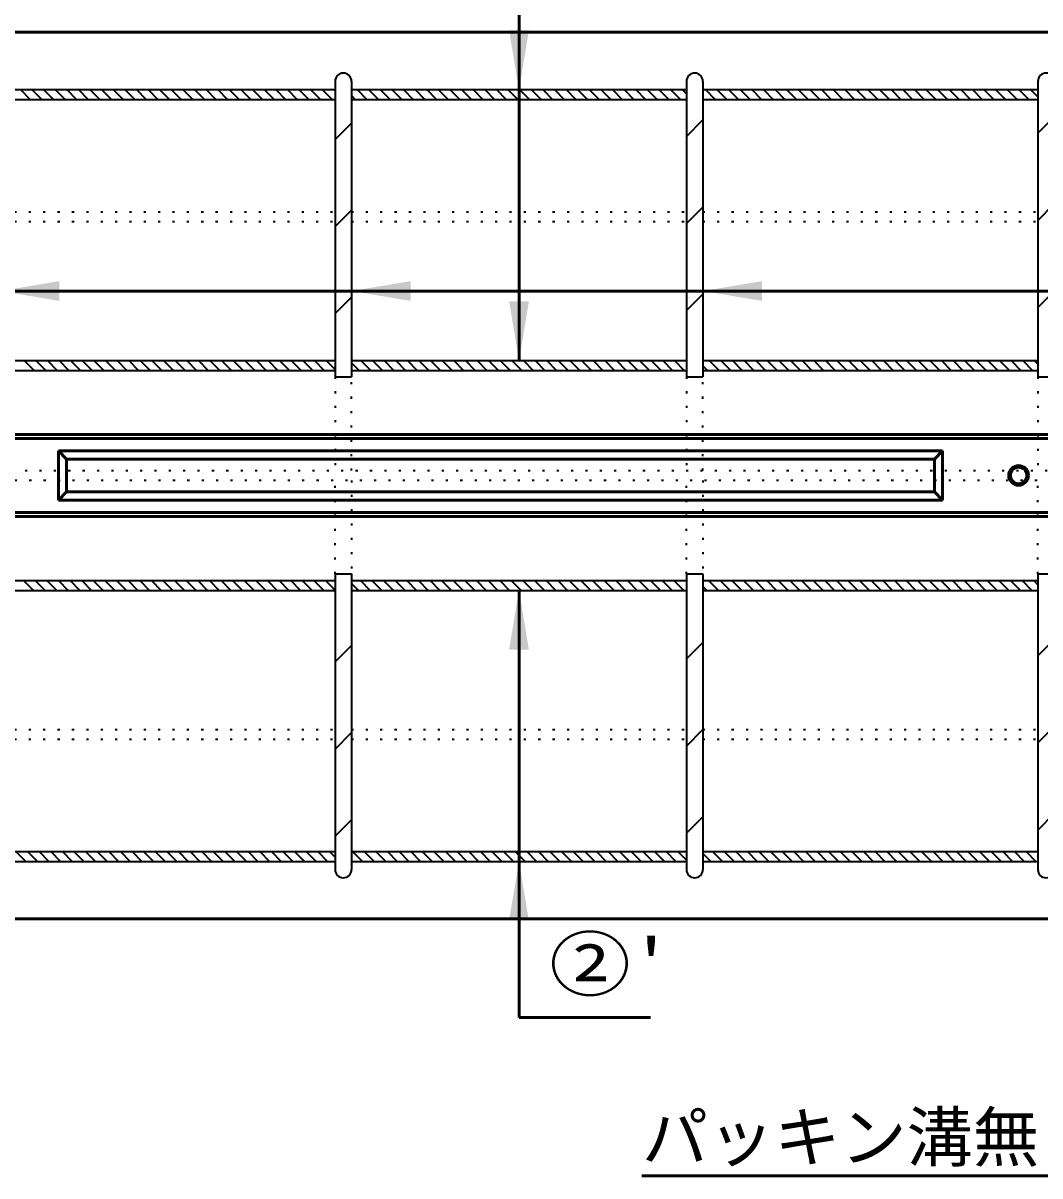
# Model space of a CAD drawing. Units: millimetres, scale not verified. Extents: x -2102 to 2102, y -1485 to 1485.
# Drawn here: x 1172 to 1791, y 342 to 1044 of the extents above; entities that cross this region are included whole.
import ezdxf
from ezdxf.enums import TextEntityAlignment as Align

# ---------------------------------------------------------------- set-up
doc = ezdxf.new("R2010")
doc.units = ezdxf.units.MM
doc.header["$LTSCALE"] = 5
doc.linetypes.add('DOTTED', pattern=[1.75, 0.25, -1.5])
doc.layers.add('0-0_V-nasSTD', color=7, linetype='Continuous', lineweight=35)
doc.layers.add('0-1_0', color=7, linetype='Continuous', lineweight=50)
doc.styles.add('ＭＳ ゴシック', font='')
doc.styles.get('ＭＳ ゴシック').set_extended_font_data('MS Gothic')

msp = doc.modelspace()

# ---------------------------------------------------------------- linework, layer by layer
at = {"layer": '0-0_V-nasSTD', "lineweight": 50}
for p, q in [((1473.668, 838.887), (1473.668, 1068.887)), ((1157.668, 881.208), (1931.668, 881.208)), ((1093.168, 793.887), (1831.668, 793.887)), ((1093.168, 791.387), (1831.668, 791.387)), ((1193.168, 783.887), (1731.668, 783.887)), ((1193.168, 783.887), (1193.168, 753.887)), ((1198.168, 778.887), (1193.168, 783.887)), ((1726.668, 778.887), (1731.668, 783.887)), ((1731.668, 783.887), (1731.668, 753.887)), ((1198.168, 778.887), (1726.668, 778.887)), ((1198.168, 778.887), (1198.168, 758.887)), ((1726.668, 778.887), (1726.668, 758.887)), ((1198.168, 758.887), (1193.168, 753.887)), ((1198.168, 758.887), (1726.668, 758.887)), ((1726.668, 758.887), (1731.668, 753.887)), ((1193.168, 753.887), (1731.668, 753.887)), ((1831.668, 746.387), (1093.168, 746.387)), ((1093.168, 743.887), (1831.668, 743.887)), ((1473.668, 698.887), (1473.668, 438.887))]:
    msp.add_line(p, q, dxfattribs=at)
at = {"layer": '0-0_V-nasSTD'}
for p, q in [((1361.668, 1008.887), (1361.668, 828.887)), ((1371.668, 1008.887), (1371.668, 828.887)), ((1575.668, 1008.887), (1575.668, 828.887)), ((1585.668, 1008.887), (1585.668, 828.887)), ((1789.668, 1008.887), (1789.668, 828.887)), ((1157.668, 1003.887), (1361.668, 1003.887)), ((1157.668, 997.887), (1361.668, 997.887)), ((1169.965, 1003.887), (1175.965, 997.887)), ((1177.036, 1003.887), (1183.036, 997.887)), ((1184.107, 1003.887), (1190.107, 997.887)), ((1191.178, 1003.887), (1197.178, 997.887)), ((1198.249, 1003.887), (1204.249, 997.887)), ((1205.32, 1003.887), (1211.32, 997.887)), ((1212.391, 1003.887), (1218.391, 997.887)), ((1219.462, 1003.887), (1225.462, 997.887)), ((1226.534, 1003.887), (1232.534, 997.887)), ((1233.605, 1003.887), (1239.605, 997.887)), ((1240.676, 1003.887), (1246.676, 997.887)), ((1247.747, 1003.887), (1253.747, 997.887)), ((1254.818, 1003.887), (1260.818, 997.887)), ((1261.889, 1003.887), (1267.889, 997.887)), ((1268.96, 1003.887), (1274.96, 997.887)), ((1276.031, 1003.887), (1282.031, 997.887)), ((1283.102, 1003.887), (1289.102, 997.887)), ((1290.173, 1003.887), (1296.173, 997.887)), ((1297.244, 1003.887), (1303.244, 997.887)), ((1304.315, 1003.887), (1310.315, 997.887)), ((1311.386, 1003.887), (1317.386, 997.887)), ((1318.457, 1003.887), (1324.457, 997.887)), ((1325.529, 1003.887), (1331.529, 997.887)), ((1332.6, 1003.887), (1338.6, 997.887)), ((1339.671, 1003.887), (1345.671, 997.887)), ((1346.742, 1003.887), (1352.742, 997.887)), ((1353.813, 1003.887), (1359.813, 997.887)), ((1360.884, 1003.887), (1361.668, 1003.103)), ((1371.668, 1003.887), (1575.668, 1003.887)), ((1371.668, 1000.174), (1373.955, 997.887)), ((1371.668, 997.887), (1575.668, 997.887)), ((1375.026, 1003.887), (1381.026, 997.887)), ((1382.097, 1003.887), (1388.097, 997.887)), ((1389.168, 1003.887), (1395.168, 997.887)), ((1396.239, 1003.887), (1402.239, 997.887)), ((1403.31, 1003.887), (1409.31, 997.887)), ((1410.381, 1003.887), (1416.381, 997.887)), ((1417.452, 1003.887), (1423.452, 997.887)), ((1424.523, 1003.887), (1430.523, 997.887)), ((1431.595, 1003.887), (1437.595, 997.887)), ((1438.666, 1003.887), (1444.666, 997.887)), ((1445.737, 1003.887), (1451.737, 997.887)), ((1452.808, 1003.887), (1458.808, 997.887)), ((1459.879, 1003.887), (1465.879, 997.887)), ((1466.95, 1003.887), (1472.95, 997.887)), ((1474.021, 1003.887), (1480.021, 997.887)), ((1481.092, 1003.887), (1487.092, 997.887)), ((1488.163, 1003.887), (1494.163, 997.887)), ((1495.234, 1003.887), (1501.234, 997.887)), ((1502.305, 1003.887), (1508.305, 997.887)), ((1509.376, 1003.887), (1515.376, 997.887)), ((1516.447, 1003.887), (1522.447, 997.887)), ((1523.518, 1003.887), (1529.518, 997.887)), ((1530.589, 1003.887), (1536.589, 997.887)), ((1537.661, 1003.887), (1543.661, 997.887)), ((1544.732, 1003.887), (1550.732, 997.887)), ((1551.803, 1003.887), (1557.803, 997.887)), ((1558.874, 1003.887), (1564.874, 997.887)), ((1565.945, 1003.887), (1571.945, 997.887)), ((1573.016, 1003.887), (1575.668, 1001.235)), ((1585.668, 1003.887), (1789.668, 1003.887)), ((1585.668, 998.306), (1586.087, 997.887)), ((1585.668, 997.887), (1789.668, 997.887)), ((1587.158, 1003.887), (1593.158, 997.887)), ((1594.229, 1003.887), (1600.229, 997.887)), ((1601.3, 1003.887), (1607.3, 997.887)), ((1608.371, 1003.887), (1614.371, 997.887)), ((1615.442, 1003.887), (1621.442, 997.887)), ((1622.513, 1003.887), (1628.513, 997.887)), ((1629.584, 1003.887), (1635.584, 997.887)), ((1636.655, 1003.887), (1642.655, 997.887)), ((1643.727, 1003.887), (1649.727, 997.887)), ((1650.798, 1003.887), (1656.798, 997.887)), ((1657.869, 1003.887), (1663.869, 997.887)), ((1664.94, 1003.887), (1670.94, 997.887)), ((1672.011, 1003.887), (1678.011, 997.887)), ((1679.082, 1003.887), (1685.082, 997.887)), ((1686.153, 1003.887), (1692.153, 997.887)), ((1693.224, 1003.887), (1699.224, 997.887)), ((1700.295, 1003.887), (1706.295, 997.887)), ((1707.366, 1003.887), (1713.366, 997.887)), ((1714.437, 1003.887), (1720.437, 997.887)), ((1721.508, 1003.887), (1727.508, 997.887)), ((1728.579, 1003.887), (1734.579, 997.887)), ((1735.65, 1003.887), (1741.65, 997.887)), ((1742.722, 1003.887), (1748.722, 997.887)), ((1749.793, 1003.887), (1755.793, 997.887)), ((1756.864, 1003.887), (1762.864, 997.887)), ((1763.935, 1003.887), (1769.935, 997.887)), ((1771.006, 1003.887), (1777.006, 997.887)), ((1778.077, 1003.887), (1784.077, 997.887)), ((1785.148, 1003.887), (1789.668, 999.367)), ((1361.668, 973.507), (1371.668, 983.507)), ((1575.668, 975.375), (1585.668, 985.375)), ((1789.668, 977.243), (1799.668, 987.243)), ((1789.668, 924.21), (1799.668, 934.21)), ((1361.668, 920.474), (1371.668, 930.474)), ((1575.668, 922.342), (1585.668, 932.342)), ((1575.668, 869.309), (1585.668, 879.309)), ((1789.668, 871.177), (1799.668, 881.177)), ((1361.668, 867.441), (1371.668, 877.441)), ((1157.668, 838.887), (1361.668, 838.887)), ((1172.33, 838.887), (1178.33, 832.887)), ((1179.402, 838.887), (1185.402, 832.887)), ((1186.473, 838.887), (1192.473, 832.887)), ((1193.544, 838.887), (1199.544, 832.887)), ((1200.615, 838.887), (1206.615, 832.887)), ((1207.686, 838.887), (1213.686, 832.887)), ((1214.757, 838.887), (1220.757, 832.887)), ((1221.828, 838.887), (1227.828, 832.887)), ((1228.899, 838.887), (1234.899, 832.887)), ((1235.97, 838.887), (1241.97, 832.887)), ((1243.041, 838.887), (1249.041, 832.887)), ((1250.112, 838.887), (1256.112, 832.887)), ((1257.183, 838.887), (1263.183, 832.887)), ((1264.254, 838.887), (1270.254, 832.887)), ((1271.325, 838.887), (1277.325, 832.887)), ((1278.396, 838.887), (1284.396, 832.887)), ((1285.468, 838.887), (1291.468, 832.887)), ((1292.539, 838.887), (1298.539, 832.887)), ((1299.61, 838.887), (1305.61, 832.887)), ((1306.681, 838.887), (1312.681, 832.887)), ((1313.752, 838.887), (1319.752, 832.887)), ((1320.823, 838.887), (1326.823, 832.887)), ((1327.894, 838.887), (1333.894, 832.887)), ((1334.965, 838.887), (1340.965, 832.887)), ((1342.036, 838.887), (1348.036, 832.887)), ((1349.107, 838.887), (1355.107, 832.887)), ((1356.178, 838.887), (1361.668, 833.397)), ((1371.668, 838.887), (1575.668, 838.887)), ((1371.668, 837.54), (1376.32, 832.887)), ((1377.391, 838.887), (1383.391, 832.887)), ((1384.462, 838.887), (1390.462, 832.887)), ((1391.534, 838.887), (1397.534, 832.887)), ((1398.605, 838.887), (1404.605, 832.887)), ((1405.676, 838.887), (1411.676, 832.887)), ((1412.747, 838.887), (1418.747, 832.887)), ((1419.818, 838.887), (1425.818, 832.887)), ((1426.889, 838.887), (1432.889, 832.887)), ((1433.96, 838.887), (1439.96, 832.887)), ((1441.031, 838.887), (1447.031, 832.887)), ((1448.102, 838.887), (1454.102, 832.887)), ((1455.173, 838.887), (1461.173, 832.887)), ((1462.244, 838.887), (1468.244, 832.887)), ((1469.315, 838.887), (1475.315, 832.887)), ((1476.386, 838.887), (1482.386, 832.887)), ((1483.457, 838.887), (1489.457, 832.887)), ((1490.529, 838.887), (1496.529, 832.887)), ((1497.6, 838.887), (1503.6, 832.887)), ((1504.671, 838.887), (1510.671, 832.887)), ((1511.742, 838.887), (1517.742, 832.887)), ((1518.813, 838.887), (1524.813, 832.887)), ((1525.884, 838.887), (1531.884, 832.887)), ((1532.955, 838.887), (1538.955, 832.887)), ((1540.026, 838.887), (1546.026, 832.887)), ((1547.097, 838.887), (1553.097, 832.887)), ((1554.168, 838.887), (1560.168, 832.887)), ((1561.239, 838.887), (1567.239, 832.887)), ((1568.31, 838.887), (1574.31, 832.887)), ((1575.381, 838.887), (1575.668, 838.601)), ((1585.668, 838.887), (1789.668, 838.887)), ((1585.668, 835.672), (1588.452, 832.887)), ((1589.523, 838.887), (1595.523, 832.887)), ((1596.595, 838.887), (1602.595, 832.887)), ((1603.666, 838.887), (1609.666, 832.887)), ((1610.737, 838.887), (1616.737, 832.887)), ((1617.808, 838.887), (1623.808, 832.887)), ((1624.879, 838.887), (1630.879, 832.887)), ((1631.95, 838.887), (1637.95, 832.887)), ((1639.021, 838.887), (1645.021, 832.887)), ((1646.092, 838.887), (1652.092, 832.887)), ((1653.163, 838.887), (1659.163, 832.887)), ((1660.234, 838.887), (1666.234, 832.887)), ((1667.305, 838.887), (1673.305, 832.887)), ((1674.376, 838.887), (1680.376, 832.887)), ((1681.447, 838.887), (1687.447, 832.887)), ((1688.518, 838.887), (1694.518, 832.887)), ((1695.589, 838.887), (1701.589, 832.887)), ((1702.661, 838.887), (1708.661, 832.887)), ((1709.732, 838.887), (1715.732, 832.887)), ((1716.803, 838.887), (1722.803, 832.887)), ((1723.874, 838.887), (1729.874, 832.887)), ((1730.945, 838.887), (1736.945, 832.887)), ((1738.016, 838.887), (1744.016, 832.887)), ((1745.087, 838.887), (1751.087, 832.887)), ((1752.158, 838.887), (1758.158, 832.887)), ((1759.229, 838.887), (1765.229, 832.887)), ((1766.3, 838.887), (1772.3, 832.887)), ((1773.371, 838.887), (1779.371, 832.887)), ((1780.442, 838.887), (1786.442, 832.887)), ((1787.513, 838.887), (1789.668, 836.733)), ((1157.668, 832.887), (1361.668, 832.887)), ((1361.668, 828.887), (1371.668, 828.887)), ((1371.668, 832.887), (1575.668, 832.887)), ((1575.668, 828.887), (1585.668, 828.887)), ((1585.668, 832.887), (1789.668, 832.887)), ((1789.668, 828.887), (1799.668, 828.887)), ((1157.668, 704.887), (1361.668, 704.887)), ((1171.98, 704.887), (1177.98, 698.887)), ((1179.051, 704.887), (1185.051, 698.887)), ((1186.122, 704.887), (1192.122, 698.887)), ((1193.193, 704.887), (1199.193, 698.887)), ((1200.264, 704.887), (1206.264, 698.887)), ((1207.336, 704.887), (1213.336, 698.887)), ((1214.407, 704.887), (1220.407, 698.887)), ((1221.478, 704.887), (1227.478, 698.887)), ((1228.549, 704.887), (1234.549, 698.887)), ((1235.62, 704.887), (1241.62, 698.887)), ((1242.691, 704.887), (1248.691, 698.887)), ((1249.762, 704.887), (1255.762, 698.887)), ((1256.833, 704.887), (1262.833, 698.887)), ((1263.904, 704.887), (1269.904, 698.887)), ((1270.975, 704.887), (1276.975, 698.887)), ((1278.046, 704.887), (1284.046, 698.887)), ((1285.117, 704.887), (1291.117, 698.887)), ((1292.188, 704.887), (1298.188, 698.887)), ((1299.259, 704.887), (1305.259, 698.887)), ((1306.33, 704.887), (1312.33, 698.887)), ((1313.402, 704.887), (1319.402, 698.887)), ((1320.473, 704.887), (1326.473, 698.887)), ((1327.544, 704.887), (1333.544, 698.887)), ((1334.615, 704.887), (1340.615, 698.887)), ((1341.686, 704.887), (1347.686, 698.887)), ((1348.757, 704.887), (1354.757, 698.887)), ((1355.828, 704.887), (1361.668, 699.047)), ((1361.668, 708.887), (1361.668, 528.887)), ((1361.668, 708.887), (1371.668, 708.887)), ((1361.668, 708.342), (1362.212, 708.887)), ((1371.668, 708.887), (1371.668, 528.887)), ((1371.668, 704.887), (1575.668, 704.887)), ((1371.668, 703.189), (1375.97, 698.887)), ((1377.041, 704.887), (1383.041, 698.887)), ((1384.112, 704.887), (1390.112, 698.887)), ((1391.183, 704.887), (1397.183, 698.887)), ((1398.254, 704.887), (1404.254, 698.887)), ((1405.325, 704.887), (1411.325, 698.887)), ((1412.396, 704.887), (1418.396, 698.887)), ((1419.468, 704.887), (1425.468, 698.887)), ((1426.539, 704.887), (1432.539, 698.887)), ((1433.61, 704.887), (1439.61, 698.887)), ((1440.681, 704.887), (1446.681, 698.887)), ((1447.752, 704.887), (1453.752, 698.887)), ((1454.823, 704.887), (1460.823, 698.887)), ((1461.894, 704.887), (1467.894, 698.887)), ((1468.965, 704.887), (1474.965, 698.887)), ((1476.036, 704.887), (1482.036, 698.887)), ((1483.107, 704.887), (1489.107, 698.887)), ((1490.178, 704.887), (1496.178, 698.887)), ((1497.249, 704.887), (1503.249, 698.887)), ((1504.32, 704.887), (1510.32, 698.887)), ((1511.391, 704.887), (1517.391, 698.887)), ((1518.462, 704.887), (1524.462, 698.887)), ((1525.534, 704.887), (1531.534, 698.887)), ((1532.605, 704.887), (1538.605, 698.887)), ((1539.676, 704.887), (1545.676, 698.887)), ((1546.747, 704.887), (1552.747, 698.887)), ((1553.818, 704.887), (1559.818, 698.887)), ((1560.889, 704.887), (1566.889, 698.887)), ((1567.96, 704.887), (1573.96, 698.887)), ((1575.031, 704.887), (1575.668, 704.25)), ((1575.668, 708.887), (1575.668, 528.887)), ((1575.668, 708.887), (1585.668, 708.887)), ((1585.668, 708.887), (1585.668, 528.887)), ((1585.668, 704.887), (1789.668, 704.887)), ((1589.173, 704.887), (1595.173, 698.887)), ((1596.244, 704.887), (1602.244, 698.887)), ((1603.315, 704.887), (1609.315, 698.887)), ((1610.386, 704.887), (1616.386, 698.887)), ((1617.457, 704.887), (1623.457, 698.887)), ((1624.529, 704.887), (1630.529, 698.887)), ((1631.6, 704.887), (1637.6, 698.887)), ((1638.671, 704.887), (1644.671, 698.887)), ((1645.742, 704.887), (1651.742, 698.887)), ((1652.813, 704.887), (1658.813, 698.887)), ((1659.884, 704.887), (1665.884, 698.887)), ((1666.955, 704.887), (1672.955, 698.887)), ((1674.026, 704.887), (1680.026, 698.887)), ((1681.097, 704.887), (1687.097, 698.887)), ((1688.168, 704.887), (1694.168, 698.887)), ((1695.239, 704.887), (1701.239, 698.887)), ((1702.31, 704.887), (1708.31, 698.887)), ((1709.381, 704.887), (1715.381, 698.887)), ((1716.452, 704.887), (1722.452, 698.887)), ((1723.523, 704.887), (1729.523, 698.887)), ((1730.595, 704.887), (1736.595, 698.887)), ((1737.666, 704.887), (1743.666, 698.887)), ((1744.737, 704.887), (1750.737, 698.887)), ((1751.808, 704.887), (1757.808, 698.887)), ((1758.879, 704.887), (1764.879, 698.887)), ((1765.95, 704.887), (1771.95, 698.887)), ((1773.021, 704.887), (1779.021, 698.887)), ((1780.092, 704.887), (1786.092, 698.887)), ((1787.163, 704.887), (1789.668, 702.382)), ((1789.668, 708.887), (1789.668, 528.887)), ((1789.668, 708.887), (1799.668, 708.887)), ((1157.668, 698.887), (1361.668, 698.887)), ((1371.668, 698.887), (1575.668, 698.887)), ((1585.668, 701.321), (1588.102, 698.887)), ((1585.668, 698.887), (1789.668, 698.887)), ((1575.668, 657.177), (1585.668, 667.177)), ((1789.668, 659.045), (1799.668, 669.045)), ((1361.668, 655.309), (1371.668, 665.309)), ((1361.668, 602.276), (1371.668, 612.276)), ((1575.668, 604.144), (1585.668, 614.144)), ((1789.668, 606.012), (1799.668, 616.012)), ((1789.668, 552.979), (1799.668, 562.979)), ((1361.668, 549.243), (1371.668, 559.243)), ((1575.668, 551.111), (1585.668, 561.111)), ((1157.668, 539.887), (1361.668, 539.887)), ((1157.668, 533.887), (1361.668, 533.887)), ((1167.275, 539.887), (1173.275, 533.887)), ((1174.346, 539.887), (1180.346, 533.887)), ((1181.417, 539.887), (1187.417, 533.887)), ((1188.488, 539.887), (1194.488, 533.887)), ((1195.559, 539.887), (1201.559, 533.887)), ((1202.63, 539.887), (1208.63, 533.887)), ((1209.701, 539.887), (1215.701, 533.887)), ((1216.772, 539.887), (1222.772, 533.887)), ((1223.843, 539.887), (1229.843, 533.887)), ((1230.914, 539.887), (1236.914, 533.887)), ((1237.985, 539.887), (1243.985, 533.887)), ((1245.056, 539.887), (1251.056, 533.887)), ((1252.127, 539.887), (1258.127, 533.887)), ((1259.198, 539.887), (1265.198, 533.887)), ((1266.269, 539.887), (1272.269, 533.887)), ((1273.341, 539.887), (1279.341, 533.887)), ((1280.412, 539.887), (1286.412, 533.887)), ((1287.483, 539.887), (1293.483, 533.887)), ((1294.554, 539.887), (1300.554, 533.887)), ((1301.625, 539.887), (1307.625, 533.887)), ((1308.696, 539.887), (1314.696, 533.887)), ((1315.767, 539.887), (1321.767, 533.887)), ((1322.838, 539.887), (1328.838, 533.887)), ((1329.909, 539.887), (1335.909, 533.887)), ((1336.98, 539.887), (1342.98, 533.887)), ((1344.051, 539.887), (1350.051, 533.887)), ((1351.122, 539.887), (1357.122, 533.887)), ((1358.193, 539.887), (1361.668, 536.413)), ((1371.668, 539.887), (1575.668, 539.887)), ((1371.668, 533.887), (1575.668, 533.887)), ((1372.336, 539.887), (1378.336, 533.887)), ((1379.407, 539.887), (1385.407, 533.887)), ((1386.478, 539.887), (1392.478, 533.887)), ((1393.549, 539.887), (1399.549, 533.887)), ((1400.62, 539.887), (1406.62, 533.887)), ((1407.691, 539.887), (1413.691, 533.887)), ((1414.762, 539.887), (1420.762, 533.887)), ((1421.833, 539.887), (1427.833, 533.887)), ((1428.904, 539.887), (1434.904, 533.887)), ((1435.975, 539.887), (1441.975, 533.887)), ((1443.046, 539.887), (1449.046, 533.887)), ((1450.117, 539.887), (1456.117, 533.887)), ((1457.188, 539.887), (1463.188, 533.887)), ((1464.259, 539.887), (1470.259, 533.887)), ((1471.33, 539.887), (1477.33, 533.887)), ((1478.402, 539.887), (1484.402, 533.887)), ((1485.473, 539.887), (1491.473, 533.887)), ((1492.544, 539.887), (1498.544, 533.887)), ((1499.615, 539.887), (1505.615, 533.887)), ((1506.686, 539.887), (1512.686, 533.887)), ((1513.757, 539.887), (1519.757, 533.887)), ((1520.828, 539.887), (1526.828, 533.887)), ((1527.899, 539.887), (1533.899, 533.887)), ((1534.97, 539.887), (1540.97, 533.887)), ((1542.041, 539.887), (1548.041, 533.887)), ((1549.112, 539.887), (1555.112, 533.887)), ((1556.183, 539.887), (1562.183, 533.887)), ((1563.254, 539.887), (1569.254, 533.887)), ((1570.325, 539.887), (1575.668, 534.545)), ((1585.668, 539.887), (1789.668, 539.887)), ((1585.668, 538.687), (1590.468, 533.887)), ((1585.668, 533.887), (1789.668, 533.887)), ((1591.539, 539.887), (1597.539, 533.887)), ((1598.61, 539.887), (1604.61, 533.887)), ((1605.681, 539.887), (1611.681, 533.887)), ((1612.752, 539.887), (1618.752, 533.887)), ((1619.823, 539.887), (1625.823, 533.887)), ((1626.894, 539.887), (1632.894, 533.887)), ((1633.965, 539.887), (1639.965, 533.887)), ((1641.036, 539.887), (1647.036, 533.887)), ((1648.107, 539.887), (1654.107, 533.887)), ((1655.178, 539.887), (1661.178, 533.887)), ((1662.249, 539.887), (1668.249, 533.887)), ((1669.32, 539.887), (1675.32, 533.887)), ((1676.391, 539.887), (1682.391, 533.887)), ((1683.462, 539.887), (1689.462, 533.887)), ((1690.534, 539.887), (1696.534, 533.887)), ((1697.605, 539.887), (1703.605, 533.887)), ((1704.676, 539.887), (1710.676, 533.887)), ((1711.747, 539.887), (1717.747, 533.887)), ((1718.818, 539.887), (1724.818, 533.887)), ((1725.889, 539.887), (1731.889, 533.887)), ((1732.96, 539.887), (1738.96, 533.887)), ((1740.031, 539.887), (1746.031, 533.887)), ((1747.102, 539.887), (1753.102, 533.887)), ((1754.173, 539.887), (1760.173, 533.887)), ((1761.244, 539.887), (1767.244, 533.887)), ((1768.315, 539.887), (1774.315, 533.887)), ((1775.386, 539.887), (1781.386, 533.887)), ((1782.457, 539.887), (1788.457, 533.887))]:
    msp.add_line(p, q, dxfattribs=at)
at = {"layer": '0-0_V-nasSTD', "linetype": 'DOTTED'}
for p, q in [((1157.668, 929.529), (1361.668, 929.529)), ((1371.668, 929.529), (1575.668, 929.529)), ((1585.668, 929.529), (1789.668, 929.529)), ((1157.668, 923.529), (1361.668, 923.529)), ((1371.668, 923.529), (1575.668, 923.529)), ((1585.668, 923.529), (1789.668, 923.529)), ((1361.668, 828.887), (1361.668, 771.887)), ((1371.668, 771.887), (1371.668, 828.887)), ((1575.668, 828.887), (1575.668, 771.887)), ((1585.668, 771.887), (1585.668, 828.887)), ((1789.668, 828.887), (1789.668, 771.887)), ((831.668, 771.887), (1806.668, 771.887)), ((1806.668, 765.887), (831.668, 765.887)), ((1361.668, 708.887), (1361.668, 765.887)), ((1371.668, 765.887), (1371.668, 708.887)), ((1575.668, 708.887), (1575.668, 765.887)), ((1585.668, 765.887), (1585.668, 708.887)), ((1789.668, 708.887), (1789.668, 765.887)), ((1157.668, 614.244), (1361.668, 614.244)), ((1371.668, 614.244), (1575.668, 614.244)), ((1585.668, 614.244), (1789.668, 614.244)), ((1157.668, 608.244), (1361.668, 608.244)), ((1371.668, 608.244), (1575.668, 608.244)), ((1585.668, 608.244), (1789.668, 608.244))]:
    msp.add_line(p, q, dxfattribs=at)
at = {"layer": '0-0_V-nasSTD', "lineweight": 50}
for radius in [6, 5]:
    msp.add_circle((1777.968, 768.887), radius, dxfattribs=at)
at = {"layer": '0-0_V-nasSTD'}
for centre, start, end in [((1366.668, 1008.887), 0, 180), ((1580.668, 1008.887), 0, 180), ((1794.668, 1008.887), 0, 180), ((1366.668, 528.887), 180, 0), ((1580.668, 528.887), 180, 0), ((1794.668, 528.887), 180, 0)]:
    msp.add_arc(centre, 5, start, end, dxfattribs=at)
for points in [[(1467.668, 1039.887), (1473.668, 1003.887), (1479.668, 1039.887)], [(1157.668, 881.208), (1193.668, 875.208), (1193.668, 887.208)], [(1371.668, 881.208), (1407.668, 875.208), (1407.668, 887.208)], [(1585.668, 881.208), (1621.668, 875.208), (1621.668, 887.208)], [(1467.668, 874.887), (1473.668, 838.887), (1479.668, 874.887)], [(1467.668, 662.887), (1473.668, 698.887), (1479.668, 662.887)], [(1467.668, 497.887), (1473.668, 533.887), (1479.668, 497.887)]]:
    msp.add_solid(points, dxfattribs=at)
at = {"layer": '0-1_0'}
for p, q in [((1831.668, 1038.887), (-168.332, 1038.887)), ((1093.168, 498.887), (1831.668, 498.887)), ((1473.668, 438.887), (1553.668, 438.887)), ((1548.46, 342.327), (1831.668, 342.327))]:
    msp.add_line(p, q, dxfattribs=at)

# ---------------------------------------------------------------- texts
at = {"layer": '0-0_V-nasSTD', "style": 'ＭＳ ゴシック', "width": 1.15}
msp.add_text("②'", height=31.67, dxfattribs=at).set_placement((1492.068, 445.887), align=Align.BOTTOM_LEFT)
at = {"layer": '0-0_V-nasSTD', "style": 'ＭＳ ゴシック'}
msp.add_text('パッキン溝無し', height=29.56, dxfattribs=at).set_placement((1548.46, 342.327), align=Align.BOTTOM_LEFT)

doc.saveas('drawing.dxf')
